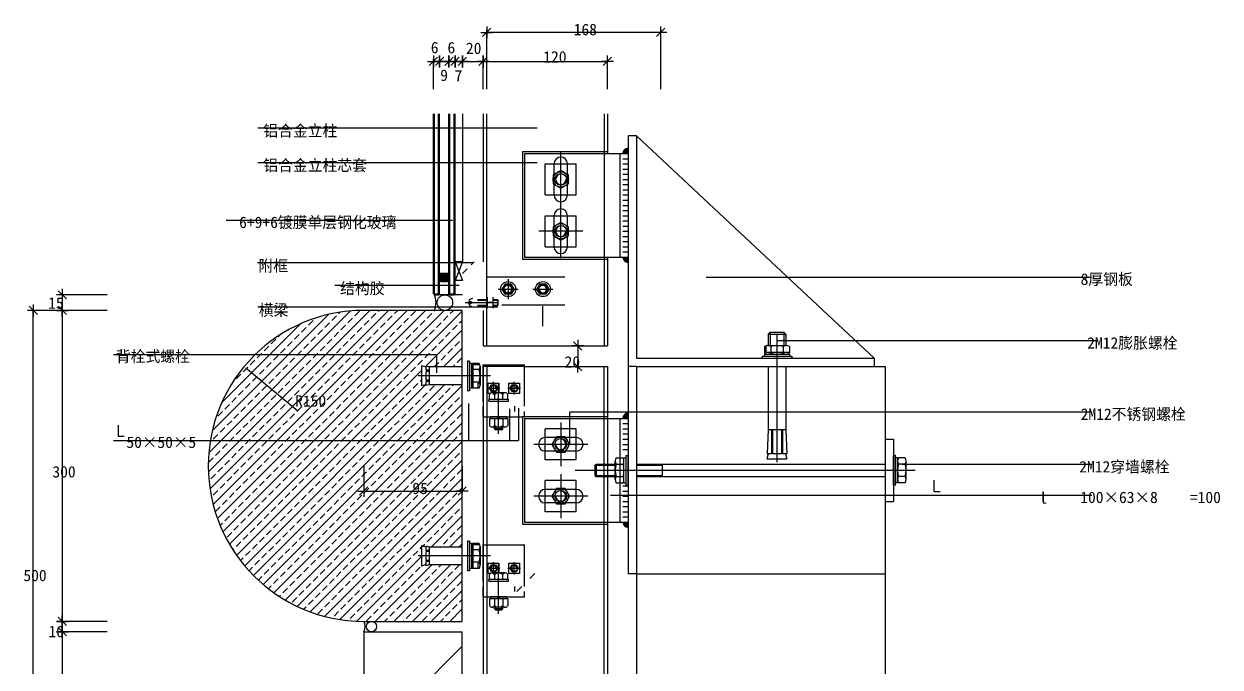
# Model space of a CAD drawing. Header units: metres. Extents: x 8930 to 10085, y 3324 to 4565.
# Drawn here: x 8930 to 10085, y 3945 to 4565 of the extents above; entities that cross this region are included whole.
import ezdxf

# ---------------------------------------------------------------- set-up
doc = ezdxf.new("R2010")
doc.units = ezdxf.units.M
for name, color, linetype in [('ASHADE', 1, 'Continuous'), ('图层1', 252, 'Continuous'), ('外形', 3, 'Continuous'), ('文字标注1', 4, 'Continuous'), ('轴线', 6, 'Continuous')]:
    doc.layers.add(name, color=color, linetype=linetype)

# ---------------------------------------------------------------- blocks, each defined once
blk = doc.blocks.new('_ArchTick')
for p, q in [((0.72, 0), (-0.72, 0)), ((0, -0.71), (0, 0.71))]:
    blk.add_line(p, q)
at = {"color": 0, "linetype": 'ByBlock'}
blk.add_lwpolyline([(-0.5, -0.5), (0.5, 0.5)], dxfattribs=at)

msp = doc.modelspace()

# ---------------------------------------------------------------- hatches: boundary and pattern name
at = {"layer": '图层1'}
h = msp.add_hatch(dxfattribs=at)
h.set_pattern_fill('SOLID')
h.paths.add_polyline_path([(9513.34, 4445.3, 0.41), (9508.34, 4440.3), (9513.34, 4440.3)])
h = msp.add_hatch(dxfattribs=at)
h.set_pattern_fill('ANSI31', scale=10)
h.paths.add_polyline_path([(9353.34, 4335.95), (9353.34, 4303.95), (9356.34, 4303.95), (9356.34, 4325.95), (9370.34, 4325.95), (9370.34, 4305.45), (9373.34, 4305.45), (9373.34, 4335.95)])
h.paths.add_polyline_path([(9370.34, 4332.95), (9370.34, 4328.95), (9356.34, 4328.95), (9356.34, 4332.95)])
h = msp.add_hatch(dxfattribs=at)
h.set_pattern_fill('SOLID')
h.paths.add_polyline_path([(9513.34, 4335.3, -0.41), (9508.34, 4340.3), (9513.34, 4340.3)])
h = msp.add_hatch(dxfattribs=at)
h.set_pattern_fill('ANSI31', scale=12)
h.paths.add_polyline_path([(9332.51, 4316.93, -0.36), (9332.15, 4317.22), (9331.48, 4320.45), (9331.33, 4320.45), (9331.35, 4304.92), (9329.85, 4303.42), (9341.85, 4303.44), (9340.35, 4304.94), (9340.33, 4320.46), (9340.18, 4320.46), (9339.52, 4317.23, -0.36), (9339.15, 4316.93)])
h = msp.add_hatch(dxfattribs=at)
h.set_pattern_fill('DOTS', scale=0.38)
h.paths.add_polyline_path([(9335.41, 4322.37), (9335.41, 4324.05), (9332.22, 4324.05, 0.41), (9331.85, 4323.68), (9331.85, 4323.5, -0.71), (9331.85, 4321.38), (9331.85, 4320.49), (9332.51, 4317.3), (9339.15, 4317.31), (9339.8, 4320.5), (9339.8, 4321.39, -0.71), (9339.8, 4323.51), (9339.8, 4323.68, 0.41), (9339.42, 4324.06), (9336.24, 4324.06), (9336.24, 4322.18, 0.2), (9336.31, 4322.37), (9336.31, 4323.91), (9336.69, 4323.91), (9336.69, 4322.37, -1)])
h = msp.add_hatch(dxfattribs=at)
h.set_pattern_fill('ANSI31', scale=15)
h.paths.add_polyline_path([(9353.34, 4303.95), (9345.34, 4303.95), (9346.34, 4304.95), (9346.34, 4317.95), (9353.34, 4317.95)])
h = msp.add_hatch(dxfattribs=at)
h.set_pattern_fill('AR-SAND', scale=0.5)
h.paths.add_polyline_path([(9327.04, 4302.16, 0.03), (9326.34, 4303.95), (9330.34, 4303.95), (9336.47, 4303.95, 0.18), (9331.62, 4302.16)])
h.paths.add_polyline_path([(9327.82, 4298.8, 0.05), (9327.04, 4302.16), (9331.62, 4302.16, 0.14), (9329.35, 4298.8)])
h.paths.add_polyline_path([(9327.97, 4296.51, 0.03), (9327.82, 4298.8), (9329.35, 4298.8, 0.24), (9330.32, 4292.15), (9327.45, 4292.15, 0.03), (9327.87, 4294.52, 0.93)])
h.paths.add_polyline_path([(9326.34, 4288.95, 0.05), (9327.45, 4292.15), (9330.32, 4292.15, 0.25), (9336.47, 4288.95), (9330.34, 4288.95)])
h = msp.add_hatch(dxfattribs=at)
h.set_pattern_fill('ANSI37', scale=25)
h.paths.add_polyline_path([(9331.62, 4302.16, -0.18), (9336.47, 4303.95, -0.18), (9341.33, 4302.16)])
h.paths.add_polyline_path([(9329.35, 4298.8, -0.14), (9331.62, 4302.16), (9341.33, 4302.16, -0.14), (9343.6, 4298.8)])
h.paths.add_polyline_path([(9330.32, 4292.15, -0.24), (9329.35, 4298.8), (9343.6, 4298.8, -0.51), (9336.47, 4288.95, -0.25), (9330.32, 4292.15), (9337.28, 4292.15, 0.41), (9338.28, 4291.15, 1), (9338.28, 4293.15, 0.41), (9337.28, 4292.15)])
h = msp.add_hatch(dxfattribs=at)
h.set_pattern_fill('ANSI33', scale=2)
h.paths.add_polyline_path([(9313.89, 4216.09), (9313.89, 4235.52), (9318.56, 4234.12), (9318.56, 4235.21), (9321.29, 4234.38), (9353.15, 4234.38), (9353.15, 4246.39), (9353.15, 4288.95), (9258.15, 4288.95, 1), (9258.15, 3988.95), (9353.15, 3988.95), (9353.15, 4043.51), (9321.29, 4043.51), (9318.56, 4042.69), (9318.56, 4043.77), (9313.89, 4042.37), (9313.89, 4061.8), (9318.56, 4060.4), (9318.56, 4061.48), (9321.29, 4060.66), (9353.15, 4060.66), (9353.15, 4217.23), (9321.29, 4217.23), (9318.56, 4216.41), (9318.56, 4217.5)])
h = msp.add_hatch(dxfattribs=at)
h.set_pattern_fill('ANSI31', scale=30)
h.paths.add_polyline_path([(9375, 4196.39, 0.41), (9373.34, 4194.72), (9373.34, 4191.39), (9423.34, 4191.39), (9423.34, 4241.39), (9420, 4241.39, 0.41), (9418.34, 4239.72), (9418.34, 4201.89, -0.41), (9412.84, 4196.39)])
h = msp.add_hatch(dxfattribs=at)
h.set_pattern_fill('AR-CONC', scale=10)
h.paths.add_polyline_path([(9761.34, 4140.72), (9761.34, 4234.72), (9521.34, 4234.72), (9521.34, 4140.72)])
h.paths.add_polyline_path([(9521.34, 4128.72), (9521.34, 4034.72), (9761.34, 4034.72), (9761.34, 4128.72)])
h = msp.add_hatch(dxfattribs=at)
h.set_pattern_fill('ANSI31', scale=500)
h.paths.add_polyline_path([(9761.34, 4140.72), (9761.34, 4234.72), (9521.34, 4234.72), (9521.34, 4140.72)])
h.paths.add_polyline_path([(9761.34, 4034.72), (9761.34, 4128.72), (9521.34, 4128.72), (9521.34, 4034.72)])
h.paths.add_polyline_path([(9521.34, 4034.72), (9521.34, 3429.27), (9761.34, 3429.27), (9761.34, 4034.72)])
h = msp.add_hatch(dxfattribs=at)
h.set_pattern_fill('SOLID')
h.paths.add_polyline_path([(9513.34, 4189.72, 0.41), (9508.34, 4184.72), (9513.34, 4184.72)])
h = msp.add_hatch(dxfattribs=at)
h.set_pattern_fill('SOLID')
h.paths.add_polyline_path([(9513.34, 4079.72, -0.41), (9508.34, 4084.72), (9513.34, 4084.72)])
h = msp.add_hatch(dxfattribs=at)
h.set_pattern_fill('ANSI31', scale=30)
h.paths.add_polyline_path([(9375, 4022.66, 0.41), (9373.34, 4021), (9373.34, 4017.66), (9423.34, 4017.66), (9423.34, 4067.66), (9420, 4067.66, 0.41), (9418.34, 4066), (9418.34, 4028.16, -0.41), (9412.84, 4022.66)])
h = msp.add_hatch(dxfattribs=at)
h.set_pattern_fill('ANSI37', scale=20)
h.paths.add_polyline_path([(9270.61, 3983.95, 1), (9260.61, 3983.95, 1)])
h = msp.add_hatch(dxfattribs=at)
h.set_pattern_fill('ANSI33,_O', scale=50)
h.set_pattern_definition([(45, (0, 0), (-112.2532, 112.2532), [])])
h.paths.add_polyline_path([(9318.56, 3906.41), (9318.56, 3907.5), (9313.89, 3906.09), (9313.89, 3925.52), (9318.56, 3924.12), (9318.56, 3925.21), (9321.29, 3924.38), (9353.15, 3924.38), (9353.15, 3936.39), (9353.15, 3978.95), (9258.15, 3978.95), (9258.15, 3788.95), (9337.65, 3788.95), (9337.65, 3812.45, -0.41), (9339.15, 3813.95), (9342.15, 3813.95, -0.41), (9343.65, 3812.45), (9343.65, 3795.95), (9353.15, 3795.95), (9353.15, 3907.23), (9321.29, 3907.23)])

# ---------------------------------------------------------------- linework, layer by layer
for p, q in [((9376.82, 4502.4), (9376.82, 4559.36)), ((9544.82, 4557.11), (9376.82, 4557.11)), ((9544.82, 4502.4), (9544.82, 4559.36)), ((9325.34, 4502.4), (9325.34, 4531.36)), ((9325.34, 4529.11), (9331.34, 4529.11)), ((9331.34, 4529.11), (9340.34, 4529.11)), ((9340.34, 4529.11), (9346.34, 4529.11)), ((9346.34, 4529.11), (9353.34, 4529.11)), ((9353.34, 4529.11), (9373.34, 4529.11)), ((9373.34, 4502.4), (9373.34, 4531.36)), ((9373.34, 4502.4), (9373.34, 4531.36)), ((9373.34, 4529.11), (9493.34, 4529.11)), ((9493.34, 4502.4), (9493.34, 4531.36)), ((9326.34, 4304.95), (9326.34, 4478.65)), ((9330.34, 4304.95), (9330.34, 4478.65)), ((9341.34, 4304.95), (9341.34, 4478.65)), ((9345.34, 4304.95), (9345.34, 4478.65)), ((9353.34, 4478.65), (9353.34, 4335.95)), ((9373.34, 4478.65), (9373.34, 4335.95)), ((9353.34, 4335.95), (9346.34, 4335.95)), ((9353.34, 4317.95), (9346.34, 4317.95)), ((9376.34, 4321.45), (9452.34, 4321.45)), ((9010.59, 4303.95), (8964.95, 4303.95)), ((8967.2, 4303.95), (8967.2, 4288.95)), ((9325.34, 4304.95), (9331.34, 4304.95)), ((9340.34, 4304.95), (9346.34, 4304.95)), ((9353.34, 4303.95), (9345.34, 4303.95)), ((9359.46, 4297.45), (9361.97, 4297.45)), ((9359.46, 4295.45), (9361.97, 4295.45)), ((9361.97, 4297.45), (9361.97, 4295.45)), ((9367.84, 4299.45, -4.87), (9377.53, 4299.45, 42.48)), ((9367.84, 4298.95, -4.87), (9377.53, 4298.95, 42.48)), ((9377.53, 4291.15, 2.48), (9377.53, 4301.75, 40)), ((9382.95, 4296.45, 21.24), (9377.53, 4296.45, 21.24)), ((9382.95, 4291.15, 2.48), (9382.95, 4301.75, 40)), ((9382.95, 4299.45, 42.48), (9387.14, 4299.45)), ((9382.95, 4298.95, 42.48), (9387.14, 4298.95)), ((9387.64, 4298.95), (9387.14, 4299.45)), ((9387.14, 4299.45), (9387.14, 4293.45)), ((9387.64, 4298.95), (9387.64, 4293.95)), ((9010.59, 4288.95), (8936.95, 4288.95)), ((8939.2, 3788.95), (8939.2, 4288.95)), ((9010.59, 4288.95), (8964.95, 4288.95)), ((9010.59, 4288.95), (8964.95, 4288.95)), ((8967.2, 4288.95), (8967.2, 3988.95)), ((9367.84, 4293.95, -4.87), (9377.53, 4293.95, 42.48)), ((9367.84, 4293.45, -4.87), (9377.53, 4293.45, 42.48)), ((9382.95, 4293.95, 42.48), (9387.14, 4293.95)), ((9382.95, 4293.45, 42.48), (9387.14, 4293.45)), ((9391.34, 4294.45), (9452.34, 4294.45)), ((9648.4, 4266.02), (9650.4, 4268.02)), ((9648.4, 4266.02), (9665.55, 4266.02)), ((9648.4, 4266.02), (9648.4, 4255.12)), ((9650.4, 4268.02), (9663.55, 4268.02)), ((9650.4, 4268.02), (9650.4, 4255.12)), ((9663.55, 4268.02), (9665.55, 4266.02)), ((9663.55, 4268.02), (9663.55, 4255.12)), ((9665.55, 4266.02), (9665.55, 4255.12)), ((9464.76, 4254.72), (9462.51, 4254.72)), ((9464.76, 4254.72), (9464.76, 4234.72)), ((9644.99, 4254.26), (9644.99, 4247.59)), ((9647.98, 4255.12), (9665.97, 4255.12)), ((9650.98, 4254.26), (9650.98, 4247.59)), ((9662.97, 4254.26), (9662.97, 4247.59)), ((9668.97, 4254.26), (9668.97, 4247.59)), ((9358.15, 4240.12), (9358.15, 4211.5)), ((9360.15, 4240.12), (9358.15, 4240.12)), ((9360.15, 4240.12), (9360.15, 4211.5)), ((9362.15, 4237.8), (9360.15, 4237.8)), ((9362.15, 4237.8), (9362.15, 4213.82)), ((9369.69, 4237.8), (9363.02, 4237.8)), ((9642.67, 4244.72), (9671.29, 4244.72)), ((9642.67, 4244.72), (9642.67, 4242.72)), ((9642.67, 4242.72), (9671.29, 4242.72)), ((9644.99, 4246.72), (9668.97, 4246.72)), ((9644.99, 4246.72), (9644.99, 4244.72)), ((9668.97, 4246.72), (9668.97, 4244.72)), ((9671.29, 4244.72), (9671.29, 4242.72)), ((9194.45, 4191.85), (9144.49, 4233.34)), ((9313.89, 4235.52), (9313.89, 4216.09)), ((9318.56, 4234.12), (9313.89, 4235.52)), ((9318.56, 4231.14), (9318.56, 4235.21)), ((9321.29, 4234.38), (9318.56, 4235.21)), ((9321.29, 4231.14), (9318.56, 4231.14)), ((9318.56, 4221.52), (9318.56, 4230.1)), ((9321.29, 4230.1), (9318.56, 4230.1)), ((9353.15, 4234.38), (9321.29, 4234.38)), ((9321.29, 4234.38), (9321.29, 4217.23)), ((9369.69, 4231.8), (9363.02, 4231.8)), ((9370.55, 4234.8), (9370.55, 4216.82)), ((9464.76, 4234.72), (9462.51, 4234.72)), ((9648.4, 4234.72), (9648.4, 4174.2)), ((9665.55, 4234.72), (9665.55, 4174.2)), ((9318.56, 4217.5), (9313.89, 4216.09)), ((9321.29, 4221.52), (9318.56, 4221.52)), ((9318.56, 4216.41), (9318.56, 4220.48)), ((9321.29, 4220.48), (9318.56, 4220.48)), ((9321.29, 4217.23), (9318.56, 4216.41)), ((9353.15, 4217.23), (9321.29, 4217.23)), ((9369.69, 4219.81), (9363.02, 4219.81)), ((9370.55, 4218.89), (9368.72, 4218.89)), ((9368.72, 4213.82), (9368.72, 4218.89)), ((9360.15, 4211.5), (9358.15, 4211.5)), ((9362.15, 4213.82), (9360.15, 4213.82)), ((9369.69, 4213.82), (9363.02, 4213.82)), ((9378.74, 4201.39), (9378.74, 4202.99)), ((9379.54, 4202.99), (9379.54, 4207.79)), ((9394.74, 4209.39), (9381.94, 4209.39)), ((9397.14, 4202.99), (9397.14, 4207.79)), ((9378.74, 4201.39), (9397.94, 4201.39)), ((9397.12, 4184.39), (9379.52, 4184.39)), ((9379.52, 4184.39), (9379.52, 4178)), ((9396.04, 4186.39), (9380.6, 4186.39)), ((9380.6, 4186.39), (9380.6, 4184.39)), ((9396.04, 4184.39), (9380.6, 4184.39)), ((9384.32, 4184.39), (9384.32, 4178)), ((9388.34, 4186.39), (9386.92, 4184.39)), ((9389.75, 4186.39), (9388.33, 4184.39)), ((9392.32, 4184.39), (9392.32, 4178)), ((9396.04, 4186.39), (9396.04, 4184.39)), ((9397.12, 4184.39), (9397.12, 4178)), ((9021.11, 4178.24), (9021.11, 4167.47)), ((9394.72, 4176.4), (9381.92, 4176.4)), ((9384.32, 4174.8), (9384.32, 4176.4)), ((9392.32, 4174.8), (9384.32, 4174.8)), ((9384.32, 4174.8), (9385.52, 4173.6)), ((9385.52, 4174.8), (9385.52, 4176.4)), ((9391.12, 4173.6), (9385.52, 4173.6)), ((9391.12, 4174.8), (9391.12, 4176.4)), ((9391.12, 4173.6), (9392.32, 4174.8)), ((9392.32, 4174.8), (9392.32, 4176.4)), ((9648.4, 4174.2), (9647.58, 4150.44)), ((9648.4, 4174.2), (9665.55, 4174.2)), ((9651.65, 4174.2), (9651.65, 4150.44)), ((9652.69, 4174.2), (9652.69, 4150.44)), ((9661.26, 4174.2), (9661.26, 4150.44)), ((9662.3, 4174.2), (9662.3, 4150.44)), ((9665.55, 4174.2), (9666.37, 4150.44)), ((9021.11, 4167.47), (9027.06, 4167.47)), ((9501.8, 4146.71), (9508.47, 4146.71)), ((9509.34, 4122.74), (9509.34, 4146.71)), ((9509.34, 4146.71), (9511.34, 4146.71)), ((9511.34, 4120.41), (9511.34, 4149.03)), ((9511.34, 4149.03), (9513.34, 4149.03)), ((9513.34, 4120.41), (9513.34, 4149.03)), ((9648.66, 4150.44), (9647.26, 4145.77)), ((9647.26, 4145.77), (9666.69, 4145.77)), ((9651.65, 4150.44), (9647.58, 4150.44)), ((9661.26, 4150.44), (9652.69, 4150.44)), ((9666.37, 4150.44), (9662.3, 4150.44)), ((9665.29, 4150.44), (9666.69, 4145.77)), ((9769.34, 4120.41), (9769.34, 4149.03)), ((9771.34, 4149.03), (9769.34, 4149.03)), ((9771.34, 4120.41), (9771.34, 4149.03)), ((9773.34, 4146.71), (9771.34, 4146.71)), ((9773.34, 4122.74), (9773.34, 4146.71)), ((9780.87, 4146.71), (9774.2, 4146.71)), ((9258.15, 4138.95), (9258.15, 4112.38)), ((9353.15, 4138.95), (9353.15, 4112.38)), ((9481.34, 4139.72), (9482.34, 4140.72)), ((9481.34, 4139.72), (9481.34, 4129.72)), ((9482.34, 4140.72), (9482.34, 4128.72)), ((9482.34, 4140.72), (9500.94, 4140.72)), ((9482.34, 4139.72), (9500.94, 4139.72)), ((9500.94, 4125.73), (9500.94, 4143.72)), ((9501.8, 4140.72), (9508.47, 4140.72)), ((9521.34, 4140.72), (9761.34, 4140.72)), ((9521.34, 4139.72), (9546.21, 4139.72)), ((9546.21, 4140.72), (9546.21, 4128.72)), ((9780.87, 4140.72), (9774.2, 4140.72)), ((9781.74, 4125.73), (9781.74, 4143.72)), ((9481.34, 4129.72), (9482.34, 4128.72)), ((9482.34, 4129.72), (9500.94, 4129.72)), ((9482.34, 4128.72), (9500.94, 4128.72)), ((9501.8, 4128.73), (9508.47, 4128.73)), ((9501.8, 4122.74), (9508.47, 4122.74)), ((9509.34, 4122.74), (9511.34, 4122.74)), ((9521.34, 4129.72), (9546.21, 4129.72)), ((9521.34, 4128.72), (9761.34, 4128.72)), ((9773.34, 4122.74), (9771.34, 4122.74)), ((9780.87, 4128.73), (9774.2, 4128.73)), ((9780.87, 4122.74), (9774.2, 4122.74)), ((9808.54, 4125.05), (9808.54, 4114.28)), ((9258.15, 4114.63), (9353.15, 4114.63)), ((9511.34, 4120.41), (9513.34, 4120.41)), ((9771.34, 4120.41), (9769.34, 4120.41)), ((9808.54, 4114.28), (9814.49, 4114.28)), ((9358.15, 4066.4), (9358.15, 4037.78)), ((9360.15, 4066.4), (9358.15, 4066.4)), ((9360.15, 4066.4), (9360.15, 4037.78)), ((9362.15, 4064.08), (9360.15, 4064.08)), ((9362.15, 4064.08), (9362.15, 4040.1)), ((9369.69, 4064.08), (9363.02, 4064.08)), ((9318.56, 4060.4), (9313.89, 4061.8)), ((9313.89, 4061.8), (9313.89, 4042.37)), ((9321.29, 4060.66), (9318.56, 4061.48)), ((9318.56, 4057.41), (9318.56, 4061.48)), ((9321.29, 4057.41), (9318.56, 4057.41)), ((9321.29, 4056.37), (9318.56, 4056.37)), ((9318.56, 4047.8), (9318.56, 4056.37)), ((9353.15, 4060.66), (9321.29, 4060.66)), ((9321.29, 4060.66), (9321.29, 4043.51)), ((9369.69, 4058.08), (9363.02, 4058.08)), ((9370.55, 4061.08), (9370.55, 4043.09)), ((9318.56, 4043.77), (9313.89, 4042.37)), ((9321.29, 4047.8), (9318.56, 4047.8)), ((9321.29, 4046.76), (9318.56, 4046.76)), ((9318.56, 4042.69), (9318.56, 4046.76)), ((9321.29, 4043.51), (9318.56, 4042.69)), ((9353.15, 4043.51), (9321.29, 4043.51)), ((9369.69, 4046.09), (9363.02, 4046.09)), ((9368.72, 4040.1), (9368.72, 4045.17)), ((9370.55, 4045.17), (9368.72, 4045.17)), ((9360.15, 4037.78), (9358.15, 4037.78)), ((9362.15, 4040.1), (9360.15, 4040.1)), ((9369.69, 4040.1), (9363.02, 4040.1)), ((9379.54, 4029.27), (9379.54, 4034.07)), ((9394.74, 4035.67), (9381.94, 4035.67)), ((9397.14, 4029.27), (9397.14, 4034.07)), ((9521.34, 4034.72), (9761.34, 4034.72)), ((9378.74, 4027.67), (9378.74, 4029.27)), ((9378.74, 4027.67), (9397.94, 4027.67)), ((9379.52, 4010.67), (9379.52, 4004.27)), ((9397.12, 4010.67), (9379.52, 4010.67)), ((9396.04, 4012.67), (9380.6, 4012.67)), ((9380.6, 4012.67), (9380.6, 4010.67)), ((9396.04, 4010.67), (9380.6, 4010.67)), ((9384.32, 4010.67), (9384.32, 4004.27)), ((9388.34, 4012.67), (9386.92, 4010.67)), ((9389.75, 4012.67), (9388.33, 4010.67)), ((9392.32, 4010.67), (9392.32, 4004.27)), ((9396.04, 4012.67), (9396.04, 4010.67)), ((9397.12, 4010.67), (9397.12, 4004.27)), ((9394.72, 4002.67), (9381.92, 4002.67)), ((9384.32, 4001.07), (9384.32, 4002.67)), ((9392.32, 4001.07), (9384.32, 4001.07)), ((9384.32, 4001.07), (9385.52, 3999.87)), ((9385.52, 4001.07), (9385.52, 4002.67)), ((9391.12, 3999.87), (9385.52, 3999.87)), ((9391.12, 4001.07), (9391.12, 4002.67)), ((9391.12, 3999.87), (9392.32, 4001.07)), ((9392.32, 4001.07), (9392.32, 4002.67)), ((9010.59, 3988.95), (8964.95, 3988.95)), ((9010.59, 3988.95), (8964.95, 3988.95)), ((8967.2, 3988.95), (8967.2, 3978.95)), ((9010.59, 3978.95), (8964.95, 3978.95)), ((9010.59, 3978.95), (8964.95, 3978.95)), ((8967.2, 3978.95), (8967.2, 3788.95))]:
    msp.add_line(p, q)
msp.add_lwpolyline([(9340.18, 4320.46), (9340.18, 4321.53, 0.36), (9340.03, 4321.71, -0.82), (9340.02, 4323.18, 0.36), (9340.17, 4323.37), (9340.17, 4323.69, 0.41), (9339.42, 4324.43), (9336.24, 4324.43, 0.41), (9335.86, 4324.06), (9335.86, 4322.18), (9336.24, 4322.18), (9336.24, 4324.06), (9339.42, 4324.06, -0.41), (9339.8, 4323.68), (9339.8, 4323.51, 0.71), (9339.8, 4321.39), (9339.8, 4320.5), (9339.15, 4317.31), (9332.51, 4317.3), (9331.85, 4320.49), (9331.85, 4321.38, 0.71), (9331.85, 4323.5), (9331.85, 4323.68, -0.41), (9332.22, 4324.05), (9335.41, 4324.05), (9335.41, 4322.37, 1), (9336.69, 4322.37), (9336.69, 4323.91), (9336.31, 4323.91), (9336.31, 4322.37, -1), (9335.79, 4322.37), (9335.79, 4324.05, 0.41), (9335.41, 4324.43), (9332.22, 4324.43, 0.41), (9331.47, 4323.67), (9331.47, 4323.35, 0.36), (9331.62, 4323.17, -0.82), (9331.63, 4321.7, 0.36), (9331.48, 4321.52), (9331.48, 4320.45), (9332.15, 4317.22, 0.36), (9332.51, 4316.93), (9339.15, 4316.93, 0.36), (9339.52, 4317.23)], format="xyb", close=True)
for points in [[(9397.94, 4201.39), (9397.94, 4202.99), (9378.74, 4202.99)], [(9397.94, 4027.67), (9397.94, 4029.27), (9378.74, 4029.27)]]:
    msp.add_lwpolyline(points)
for points in [[(9392.34, 4202.99), (9392.34, 4207.79, 0.4), (9384.34, 4207.79), (9384.34, 4202.99)], [(9379.52, 4178, 0.67), (9384.32, 4178, 0.4), (9392.32, 4178, 0.67), (9397.12, 4178)], [(9392.34, 4029.27), (9392.34, 4034.07, 0.4), (9384.34, 4034.07), (9384.34, 4029.27)], [(9379.52, 4004.27, 0.67), (9384.32, 4004.27, 0.4), (9392.32, 4004.27, 0.67), (9397.12, 4004.27)]]:
    msp.add_lwpolyline(points, format="xyb")
for centre, radius in [((9448.34, 4415.3), 7.39), ((9448.34, 4365.3), 7.39), ((9397.54, 4309.45), 5), ((9397.54, 4309.45), 4), ((9431.14, 4309.45), 5), ((9431.14, 4309.45), 4), ((9336.47, 4296.45), 7.5), ((9383.4, 4213.89), 3), ((9403.34, 4213.89), 3), ((9448.34, 4159.72), 7.39), ((9448.34, 4109.72), 7.39), ((9383.4, 4040.17), 3), ((9403.34, 4040.17), 3), ((9265.61, 3983.95), 5)]:
    msp.add_circle(centre, radius)
for centre, radius, start, end in [((9513.34, 4440.3), 5, 90, 180), ((9448.34, 4430.3), 6.5, 0, 180), ((9448.34, 4400.3), 6.5, 180, 0), ((9448.34, 4380.3), 6.5, 0, 180), ((9448.34, 4350.3), 6.5, 180, 0), ((9513.34, 4340.3), 5, 180, 270), ((9309.99, 4296.45), 17.99, 335.36, 24.64), ((9363.33, 4296.45), 4, 90, 165.52), ((9363.33, 4296.45), 4, 194.48, 270), ((9647.98, 4249.49), 5.63, 57.86, 122.14), ((9656.98, 4233.88), 21.24, 73.61, 106.39), ((9665.97, 4249.49), 5.63, 57.86, 122.14), ((9662.97, 4254.26), 0, 270, 334.27), ((9367.79, 4234.8), 5.63, 147.86, 212.14), ((9364.92, 4234.8), 5.63, 327.86, 32.14), ((9647.98, 4252.36), 5.63, 237.86, 302.14), ((9656.98, 4267.97), 21.24, 253.61, 286.39), ((9665.97, 4252.36), 5.63, 237.86, 302.14), ((9383.4, 4225.81), 21.24, 163.61, 196.39), ((9349.31, 4225.81), 21.24, 343.61, 16.39), ((9367.79, 4216.82), 5.63, 147.86, 212.14), ((9364.92, 4216.82), 5.63, 327.86, 32.14), ((9369.69, 4219.81), 0, 180, 244.27), ((9381.94, 4206.79), 2.6, 22.62, 157.38), ((9394.74, 4206.79), 2.6, 22.62, 157.38), ((9513.34, 4184.72), 5, 90, 180), ((9433.34, 4159.72), 6.5, 90, 270), ((9463.34, 4159.72), 6.5, 270, 90), ((9506.57, 4143.72), 5.63, 147.86, 212.14), ((9503.7, 4143.72), 5.63, 327.86, 32.14), ((9778.97, 4143.72), 5.63, 147.86, 212.14), ((9776.1, 4143.72), 5.63, 327.86, 32.14), ((9522.18, 4134.72), 21.24, 163.61, 196.39), ((9501.8, 4140.72), 0, 0, 64.27), ((9488.09, 4134.72), 21.24, 343.61, 16.39), ((9794.58, 4134.72), 21.24, 163.61, 196.39), ((9780.87, 4140.72), 0, 115.73, 180), ((9760.49, 4134.72), 21.24, 343.61, 16.39), ((9506.57, 4125.73), 5.63, 147.86, 212.14), ((9503.7, 4125.73), 5.63, 327.86, 32.14), ((9778.97, 4125.73), 5.63, 147.86, 212.14), ((9776.1, 4125.73), 5.63, 327.86, 32.14), ((9433.34, 4109.72), 6.5, 90, 270), ((9463.34, 4109.72), 6.5, 270, 90), ((9513.34, 4084.72), 5, 180, 270), ((9367.79, 4061.08), 5.63, 147.86, 212.14), ((9364.92, 4061.08), 5.63, 327.86, 32.14), ((9383.4, 4052.09), 21.24, 163.61, 196.39), ((9349.31, 4052.09), 21.24, 343.61, 16.39), ((9367.79, 4043.09), 5.63, 147.86, 212.14), ((9364.92, 4043.09), 5.63, 327.86, 32.14), ((9369.69, 4046.09), 0, 180, 244.27), ((9381.94, 4033.07), 2.6, 22.62, 157.38), ((9394.74, 4033.07), 2.6, 22.62, 157.38), ((9250.27, 3983.95), 9.33, 327.61, 32.39)]:
    msp.add_arc(centre, radius, start, end)
at = {"layer": 'ASHADE'}
for p, q in [((9155.89, 4464.95), (9425.57, 4464.95)), ((9155.89, 4431.61), (9425.57, 4431.61)), ((9125.47, 4376.12), (9343.76, 4376.12)), ((9155.66, 4335.05), (9363.19, 4335.05)), ((9588.66, 4321.16), (9960.72, 4321.16)), ((9230.42, 4313.4), (9350.28, 4313.4)), ((9155.89, 4292.4), (9387.65, 4292.4)), ((9967.18, 4259.65), (9656.98, 4259.65)), ((9016.77, 4246.32), (9328.69, 4246.32)), ((9328.69, 4228.79), (9328.69, 4246.32)), ((9373.34, 4236.39), (9413.34, 4236.39)), ((9373.34, 4201.39), (9373.34, 4236.39)), ((9413.34, 4196.41), (9413.34, 4236.39)), ((9359.34, 4199.22), (9359.34, 4163.35)), ((9373.34, 4186.39), (9373.34, 4196.39)), ((9398.98, 4194.02), (9398.98, 4163.35)), ((9407.42, 4194.67), (9407.42, 4163.35)), ((9413.34, 4186.39), (9413.34, 4191.39)), ((9373.34, 4186.39), (9413.34, 4186.39)), ((9960.83, 4190.92), (9456.65, 4190.92)), ((9456.65, 4190.92), (9456.65, 4159.72)), ((9016.77, 4163.35), (9407.42, 4163.35)), ((9960.83, 4140.24), (9777.48, 4140.24)), ((9960.83, 4110.41), (9496.3, 4110.41)), ((9373.34, 4062.67), (9413.34, 4062.67)), ((9373.34, 4027.67), (9373.34, 4062.67)), ((9413.34, 4022.69), (9413.34, 4062.67)), ((9373.34, 4012.67), (9373.34, 4022.67)), ((9373.34, 4012.67), (9413.34, 4012.67)), ((9413.34, 4012.67), (9413.34, 4017.67))]:
    msp.add_line(p, q, dxfattribs=at)
for centre, radius, start, end in [((9448.34, 4415.3), 5, 90, 0), ((9448.34, 4365.3), 5, 90, 0), ((9397.54, 4309.45), 3.5, 180, 90), ((9431.14, 4309.45), 3.5, 180, 90), ((9383.4, 4213.89), 2.5, 0, 270), ((9403.34, 4213.89), 2.5, 0, 270), ((9448.34, 4159.72), 5, 180, 90), ((9448.34, 4109.72), 5, 180, 90), ((9383.4, 4040.17), 2.5, 0, 270), ((9403.34, 4040.17), 2.5, 0, 270)]:
    msp.add_arc(centre, radius, start, end, dxfattribs=at)
at = {"layer": '图层1'}
for p, q in [((9376.54, 4478.65), (9376.54, 4254.72)), ((9490.14, 4478.65), (9490.14, 4254.72)), ((9411.34, 4442.3), (9411.34, 4338.3)), ((9411.34, 4442.3), (9493.34, 4442.3)), ((9508.34, 4435.3), (9513.34, 4435.3)), ((9441.84, 4400.3), (9441.84, 4430.3)), ((9454.84, 4400.3), (9454.84, 4430.3)), ((9508.34, 4430.3), (9513.34, 4430.3)), ((9508.34, 4425.3), (9513.34, 4425.3)), ((9508.34, 4420.3), (9513.34, 4420.3)), ((9508.34, 4415.3), (9513.34, 4415.3)), ((9508.34, 4410.3), (9513.34, 4410.3)), ((9508.34, 4405.3), (9513.34, 4405.3)), ((9508.34, 4400.3), (9513.34, 4400.3)), ((9508.34, 4395.3), (9513.34, 4395.3)), ((9508.34, 4390.3), (9513.34, 4390.3)), ((9441.84, 4350.3), (9441.84, 4380.3)), ((9454.84, 4350.3), (9454.84, 4380.3)), ((9508.34, 4385.3), (9513.34, 4385.3)), ((9508.34, 4380.3), (9513.34, 4380.3)), ((9508.34, 4375.3), (9513.34, 4375.3)), ((9508.34, 4370.3), (9513.34, 4370.3)), ((9508.34, 4365.3), (9513.34, 4365.3)), ((9508.34, 4360.3), (9513.34, 4360.3)), ((9508.34, 4355.3), (9513.34, 4355.3)), ((9508.34, 4350.3), (9513.34, 4350.3)), ((9508.34, 4345.3), (9513.34, 4345.3)), ((9346.34, 4335.95), (9353.34, 4317.95)), ((9353.34, 4335.95), (9346.34, 4317.95)), ((9411.34, 4338.3), (9493.34, 4338.3)), ((9646.39, 4254.89), (9646.39, 4248.22)), ((9668.97, 4248.22), (9646.39, 4248.22)), ((9363.65, 4213.82), (9363.65, 4236.39)), ((9370.32, 4236.39), (9363.65, 4236.39)), ((9413.34, 4234.72), (9373.34, 4234.72)), ((9376.54, 4236.39), (9376.54, 4234.72)), ((9376.94, 4234.72), (9376.94, 3429.27)), ((9418.34, 4234.72), (9423.34, 4234.72)), ((9489.74, 4234.72), (9489.74, 3429.27)), ((9373.34, 4201.39), (9373.34, 4196.39)), ((9403.65, 4196.41), (9403.65, 4191.39)), ((9411.34, 4186.72), (9411.34, 4082.72)), ((9411.34, 4186.72), (9493.34, 4186.72)), ((9493.34, 4184.72), (9493.34, 4084.72)), ((9508.34, 4179.72), (9513.34, 4179.72)), ((9508.34, 4174.72), (9513.34, 4174.72)), ((9508.34, 4169.72), (9513.34, 4169.72)), ((9463.34, 4166.22), (9433.34, 4166.22)), ((9508.34, 4164.72), (9513.34, 4164.72)), ((9508.34, 4159.72), (9513.34, 4159.72)), ((9463.34, 4153.22), (9433.34, 4153.22)), ((9505.34, 4146.71), (9505.34, 4122.74)), ((9508.34, 4154.72), (9513.34, 4154.72)), ((9493.34, 4140.72), (9493.34, 4128.72)), ((9509.25, 4124.72), (9509.34, 4124.72)), ((9773.43, 4124.72), (9773.34, 4124.72)), ((9463.34, 4116.22), (9433.34, 4116.22)), ((9508.34, 4119.72), (9513.34, 4119.72)), ((9508.34, 4114.72), (9513.34, 4114.72)), ((9463.34, 4103.22), (9433.34, 4103.22)), ((9508.34, 4109.72), (9513.34, 4109.72)), ((9508.34, 4104.72), (9513.34, 4104.72)), ((9508.34, 4099.72), (9513.34, 4099.72)), ((9508.34, 4094.72), (9513.34, 4094.72)), ((9508.34, 4089.72), (9513.34, 4089.72)), ((9411.34, 4082.72), (9493.34, 4082.72)), ((9363.65, 4040.1), (9363.65, 4062.67)), ((9370.32, 4062.67), (9363.65, 4062.67)), ((9373.34, 4027.67), (9373.34, 4022.67)), ((9403.65, 4022.69), (9403.65, 4017.67))]:
    msp.add_line(p, q, dxfattribs=at)
at = {"layer": '外形'}
for p, q in [((9521.34, 4234.72), (9761.34, 4234.72)), ((9521.34, 4234.72), (9521.34, 3429.27)), ((9761.34, 4234.72), (9761.34, 3429.27))]:
    msp.add_line(p, q, dxfattribs=at)
at = {"layer": '文字标注1'}
for p, q in [((9325.34, 4304.95), (9325.34, 4478.65)), ((9331.34, 4304.95), (9331.34, 4478.65)), ((9340.34, 4304.95), (9340.34, 4478.65)), ((9346.34, 4304.95), (9346.34, 4478.65)), ((9493.34, 4478.65), (9493.34, 4440.3)), ((9513.34, 4457.26), (9513.34, 4234.72)), ((9521.34, 4457.26), (9513.34, 4457.26)), ((9521.34, 4457.26), (9750.93, 4242.72)), ((9521.34, 4457.26), (9521.34, 4242.72)), ((9413.34, 4440.3), (9413.34, 4340.3)), ((9413.34, 4440.3), (9513.34, 4440.3)), ((9505.34, 4440.3), (9505.34, 4340.3)), ((9433.34, 4400.3), (9433.34, 4430.3)), ((9433.34, 4430.3), (9463.34, 4430.3)), ((9463.34, 4400.3), (9463.34, 4430.3)), ((9433.34, 4400.3), (9463.34, 4400.3)), ((9433.34, 4380.3), (9463.34, 4380.3)), ((9433.34, 4350.3), (9433.34, 4380.3)), ((9463.34, 4350.3), (9463.34, 4380.3)), ((9433.34, 4350.3), (9463.34, 4350.3)), ((9413.34, 4340.3), (9513.34, 4340.3)), ((9493.34, 4340.3), (9493.34, 4254.72)), ((9325.34, 4304.95), (9326.34, 4303.95)), ((9326.34, 4303.95), (9330.34, 4303.95)), ((9331.34, 4304.95), (9330.34, 4303.95)), ((9341.34, 4303.95), (9330.34, 4303.95)), ((9340.34, 4304.95), (9341.34, 4303.95)), ((9341.34, 4303.95), (9345.34, 4303.95)), ((9345.34, 4303.95), (9346.34, 4304.95)), ((9353.15, 4288.95), (9258.15, 4288.95)), ((9353.15, 3988.95), (9353.15, 4288.95)), ((9373.34, 4288.95), (9373.34, 4254.72)), ((9373.34, 4254.72), (9493.34, 4254.72)), ((9521.34, 4242.72), (9750.93, 4242.72)), ((9750.93, 4242.72), (9750.93, 4234.72)), ((9373.34, 4234.72), (9373.34, 4201.39)), ((9413.34, 4234.72), (9418.34, 4234.72)), ((9423.34, 4234.72), (9493.34, 4234.72)), ((9493.34, 4234.72), (9493.34, 4184.72)), ((9513.34, 4234.72), (9513.34, 4034.72)), ((9521.34, 4234.72), (9513.34, 4234.72)), ((9378.4, 4218.89), (9388.4, 4218.89)), ((9378.4, 4208.89), (9378.4, 4218.89)), ((9388.4, 4218.89), (9388.4, 4209.39)), ((9398.34, 4218.89), (9408.34, 4218.89)), ((9398.34, 4208.89), (9398.34, 4218.89)), ((9408.34, 4218.89), (9408.34, 4208.89)), ((9380.4, 4208.89), (9378.4, 4208.89)), ((9408.34, 4208.89), (9398.34, 4208.89)), ((9373.34, 4196.39), (9373.34, 4027.67)), ((9413.34, 4184.72), (9413.34, 4084.72)), ((9413.34, 4184.72), (9513.34, 4184.72)), ((9505.34, 4184.72), (9505.34, 4146.71)), ((9463.34, 4174.72), (9433.34, 4174.72)), ((9433.34, 4144.72), (9433.34, 4174.72)), ((9463.34, 4144.72), (9463.34, 4174.72)), ((9761.34, 4164.72), (9769.34, 4164.72)), ((9769.34, 4164.72), (9769.34, 4104.72)), ((9463.34, 4144.72), (9433.34, 4144.72)), ((9463.34, 4124.72), (9433.34, 4124.72)), ((9433.34, 4094.72), (9433.34, 4124.72)), ((9463.34, 4094.72), (9463.34, 4124.72)), ((9505.34, 4122.74), (9505.34, 4084.72)), ((9761.34, 4104.72), (9769.34, 4104.72)), ((9463.34, 4094.72), (9433.34, 4094.72)), ((9413.34, 4084.72), (9513.34, 4084.72)), ((9493.34, 4084.72), (9493.34, 3429.27)), ((9378.4, 4035.17), (9378.4, 4045.17)), ((9378.4, 4045.17), (9388.4, 4045.17)), ((9388.4, 4045.17), (9388.4, 4035.67)), ((9398.34, 4045.17), (9408.34, 4045.17)), ((9398.34, 4035.17), (9398.34, 4045.17)), ((9408.34, 4045.17), (9408.34, 4035.17)), ((9380.4, 4035.17), (9378.4, 4035.17)), ((9408.34, 4035.17), (9398.34, 4035.17)), ((9521.34, 4034.72), (9513.34, 4034.72)), ((9373.34, 4022.67), (9373.34, 3891.39)), ((9258.15, 3988.95), (9353.15, 3988.95)), ((9258.15, 3978.95), (9258.15, 3788.95)), ((9258.15, 3978.95), (9353.15, 3978.95)), ((9353.15, 3795.95), (9353.15, 3978.95))]:
    msp.add_line(p, q, dxfattribs=at)
for points in [[(9455.72, 4419.57), (9448.34, 4423.83), (9440.95, 4419.57), (9440.95, 4411.04), (9448.34, 4406.77), (9455.72, 4411.04)], [(9455.72, 4369.57), (9448.34, 4373.83), (9440.95, 4369.57), (9440.95, 4361.04), (9448.34, 4356.77), (9455.72, 4361.04)], [(9400.42, 4314.45), (9403.31, 4309.45), (9400.42, 4304.45), (9394.65, 4304.45), (9391.76, 4309.45), (9394.65, 4314.45)], [(9434.02, 4314.45), (9436.91, 4309.45), (9434.02, 4304.45), (9428.25, 4304.45), (9425.36, 4309.45), (9428.25, 4314.45)], [(9381.49, 4210.58), (9379.58, 4213.89), (9381.49, 4217.2), (9385.31, 4217.2), (9387.22, 4213.89), (9385.31, 4210.58)], [(9401.42, 4210.58), (9399.51, 4213.89), (9401.42, 4217.2), (9405.25, 4217.2), (9407.16, 4213.89), (9405.25, 4210.58)], [(9444.07, 4167.11), (9439.81, 4159.72), (9444.07, 4152.34), (9452.6, 4152.34), (9456.87, 4159.72), (9452.6, 4167.11)], [(9444.07, 4117.11), (9439.81, 4109.72), (9444.07, 4102.34), (9452.6, 4102.34), (9456.87, 4109.72), (9452.6, 4117.11)], [(9381.49, 4036.86), (9379.58, 4040.17), (9381.49, 4043.48), (9385.31, 4043.48), (9387.22, 4040.17), (9385.31, 4036.86)], [(9401.42, 4036.86), (9399.51, 4040.17), (9401.42, 4043.48), (9405.25, 4043.48), (9407.16, 4040.17), (9405.25, 4036.86)]]:
    msp.add_lwpolyline(points, close=True, dxfattribs=at)
for centre, radius in [((9448.34, 4415.3), 5.62), ((9448.34, 4365.3), 5.62), ((9397.54, 4309.45), 7.23), ((9431.14, 4309.45), 7.23), ((9448.34, 4159.72), 5.62), ((9448.34, 4109.72), 5.62)]:
    msp.add_circle(centre, radius, dxfattribs=at)
msp.add_arc((9258.15, 4138.95), 150, 90, 270, dxfattribs=at)
at = {"layer": '轴线'}
for p, q in [((9448.34, 4389.33), (9448.34, 4441.27)), ((9448.34, 4339.33), (9448.34, 4391.27)), ((9469.53, 4365.3), (9427.14, 4365.3)), ((9397.54, 4319.07), (9397.54, 4299.83)), ((9387.92, 4309.45), (9407.16, 4309.45)), ((9421.52, 4309.45), (9440.76, 4309.45)), ((9356.07, 4296.45), (9386.5, 4296.45)), ((9431.14, 4273.83), (9431.14, 4293.07)), ((9656.98, 4264.97), (9656.98, 4142.61)), ((9380.39, 4225.81), (9310.73, 4225.81)), ((9383.4, 4207.85), (9383.4, 4219.93)), ((9388.34, 4169.92), (9388.34, 4218.4)), ((9403.34, 4207.85), (9403.34, 4219.93)), ((9377.36, 4213.89), (9389.44, 4213.89)), ((9397.29, 4213.89), (9409.38, 4213.89)), ((9448.34, 4180.92), (9448.34, 4138.53)), ((9474.3, 4159.72), (9422.37, 4159.72)), ((9462.14, 4134.72), (9790.35, 4134.72)), ((9448.34, 4130.92), (9448.34, 4088.53)), ((9474.3, 4109.72), (9422.37, 4109.72)), ((9380.39, 4052.09), (9310.73, 4052.09)), ((9383.4, 4034.13), (9383.4, 4046.21)), ((9388.34, 3996.2), (9388.34, 4044.67)), ((9403.34, 4034.13), (9403.34, 4046.21)), ((9377.36, 4040.17), (9389.44, 4040.17)), ((9397.29, 4040.17), (9409.38, 4040.17))]:
    msp.add_line(p, q, dxfattribs=at)

# ---------------------------------------------------------------- block references
at = {"xscale": 8, "yscale": 8, "zscale": 8}
for p, rotation in [((9376.82, 4557.11), 180), ((9325.34, 4529.11), 180), ((9331.34, 4529.11), 180), ((9340.34, 4529.11), 180), ((9346.34, 4529.11), 180), ((9353.34, 4529.11), 180), ((9373.34, 4529.11), 180), ((8967.2, 4303.95), 90), ((8939.2, 4288.95), 90), ((8967.2, 4288.95), 90), ((8967.2, 4288.95), 270), ((9464.76, 4254.72), 90), ((9464.76, 4234.72), 270), ((9258.15, 4114.63), 180), ((8967.2, 3988.95), 270), ((8967.2, 3988.95), 90), ((8967.2, 3978.95), 90), ((8967.2, 3978.95), 270)]:
    msp.add_blockref('_ArchTick', p, dxfattribs=dict(at, rotation=rotation))
for p in [(9544.82, 4557.11), (9331.34, 4529.11), (9340.34, 4529.11), (9346.34, 4529.11), (9353.34, 4529.11), (9373.34, 4529.11), (9493.34, 4529.11), (9353.15, 4114.63)]:
    msp.add_blockref('_ArchTick', p, dxfattribs=at)

# ---------------------------------------------------------------- texts
for s, p in [('6', (9322.89, 4537.04)), ('6', (9338.98, 4536.91)), ('20', (9356.79, 4536.32)), ('9', (9331.97, 4510.28)), ('7', (9345.86, 4509.82))]:
    msp.add_text(s, height=11).set_placement(p)
at = {"char_height": 11, "attachment_point": 1}
for s, insert in [('\\A1;168', (9460.82, 4565.43)), ('\\A1;120', (9431.47, 4539.07)), ('\\A1;15', (8953.52, 4301.6)), ('\\A1;20', (9452.02, 4244.72)), ('\\A1;R150', (9192, 4207.08)), ('\\A1;300', (8957.66, 4138.76)), ('\\A1;95', (9305.08, 4122.78)), ('\\A1;500', (8929.66, 4038.76)), ('\\A1;10', (8953.86, 3984.71))]:
    msp.add_mtext(s, dxfattribs=dict(at, insert=insert))
at = {"layer": 'ASHADE', "char_height": 11, "attachment_point": 1}
for s, insert in [('铝合金立柱', (9161.2, 4467.74)), ('铝合金立柱芯套', (9161.2, 4434.4)), ('6+9+6镀膜单层钢化玻璃', (9137.9, 4379.41)), ('附框', (9156.59, 4337.45)), ('8厚钢板', (9950.11, 4324.57)), ('结构胶', (9235.35, 4315.8)), ('横梁', (9156.82, 4294.79)), ('2M12膨胀螺栓', (9956.47, 4263.07)), ('背栓式螺栓', (9018.94, 4250.21)), ('2M12不锈钢螺栓', (9950.13, 4194.34)), ('{\\fArial|b0|i0|c0|p32;   }50×50×5', (9016.29, 4167.24)), ('2M12穿墙螺栓', (9948.78, 4143.65)), ('l', (9910.4, 4113.54)), ('100×63×8   {\\fArial|b0|i0|c0|p32;  }=100', (9949.74, 4114.1))]:
    msp.add_mtext(s, dxfattribs=dict(at, insert=insert))

doc.saveas('drawing.dxf')
